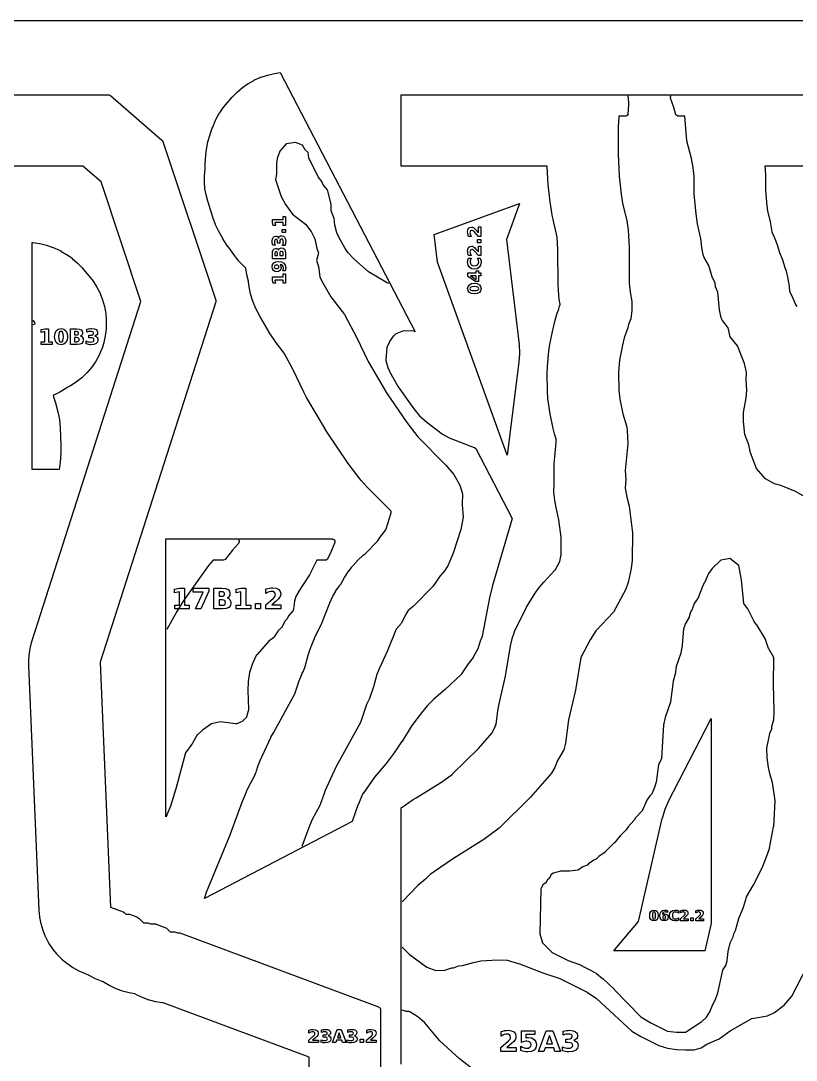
# Model space of a CAD drawing. Header units: millimetres. Extents: x 0 to 841, y 0 to 594.
# Drawn here: x 312 to 529.4, y 302.4 to 594 of the extents above; entities that cross this region are included whole.
import ezdxf

# ---------------------------------------------------------------- set-up
doc = ezdxf.new("R2010")
doc.units = ezdxf.units.MM
for name, color, linetype in [('CUT', 1, 'Continuous'), ('ENGRAVE', 5, 'Continuous'), ('SHEET_EDGE_DO_NOT_CUT', 8, 'Continuous')]:
    doc.layers.add(name, color=color, linetype=linetype)

msp = doc.modelspace()

# ---------------------------------------------------------------- linework, layer by layer
at = {"layer": 'CUT'}
for points in [[(422.18, 506.89), (422.17, 506.89), (422.16, 506.89), (419.29, 507.03), (419.28, 507.03), (419.27, 507.02), (416.98, 506.05), (416.97, 506.04), (416.97, 506.04), (416.44, 505.53), (416.43, 505.52), (416.43, 505.51), (415.37, 504), (415.36, 503.99), (415.36, 503.98), (414.65, 502.35), (414.64, 502.34), (414.64, 502.33), (414.36, 498.76), (414.36, 498.75), (414.36, 498.73), (414.88, 496.75), (414.89, 496.74), (414.89, 496.73), (415.37, 495.67), (415.38, 495.65), (417.75, 491.32), (417.76, 491.3), (422.2, 485.14), (422.21, 485.13), (423.8, 483.17), (423.81, 483.16), (423.82, 483.15), (425.8, 481.37), (425.82, 481.36), (430.19, 478.07), (430.21, 478.05), (432.08, 476.98), (432.09, 476.98), (432.1, 476.98), (439.11, 474.28), (439.16, 474.25), (439.59, 474.02), (449.79, 454.42), (444.22, 435.57), (444.22, 435.55), (443.41, 432.12), (443.41, 432.11), (441.36, 421.33), (441.35, 421.28), (441.33, 421.23), (440.8, 419.96), (440.79, 419.93), (440.24, 418.08), (440.22, 418.03), (440.2, 417.99), (438.87, 415.43), (438.85, 415.39), (438.82, 415.36), (437.45, 413.6), (437.43, 413.59), (435.58, 410.82), (435.54, 410.78), (435.51, 410.74), (430.95, 406.42), (430.94, 406.4), (427.79, 403.68), (427.77, 403.66), (426.06, 401.93), (426.04, 401.91), (424.33, 399.87), (424.32, 399.86), (421.67, 396.34), (421.66, 396.32), (418.79, 391.72), (418.77, 391.7), (416.66, 388.65), (416.65, 388.64), (414.42, 385.65), (414.4, 385.62), (411.16, 381.82), (411.14, 381.8), (407.94, 377.23), (407.93, 377.22), (407.93, 377.21), (407.34, 375.96), (407.34, 375.95), (406.63, 374.28), (406.62, 374.26), (404.94, 369.37), (363.45, 347.78), (363.54, 348.06), (363.55, 348.08), (364.08, 349.55), (364.09, 349.57), (370.68, 365.6), (370.68, 365.61), (374.16, 375.04), (374.16, 375.05), (374.5, 375.9), (374.5, 375.91), (375.27, 377.73), (375.28, 377.75), (376.03, 379.34), (376.04, 379.36), (377.5, 382.1), (377.51, 382.13), (377.92, 383.15), (377.93, 383.17), (378.04, 383.59), (378.05, 383.6), (378.53, 385.06), (378.54, 385.09), (379.13, 386.5), (379.14, 386.52), (382.13, 392.97), (382.13, 392.99), (382.79, 394.27), (382.79, 394.29), (388.83, 405.16), (388.84, 405.18), (388.84, 405.19), (389.85, 408.32), (389.87, 408.35), (390.89, 410.91), (390.91, 410.95), (391.21, 411.56), (391.22, 411.59), (391.78, 413.17), (391.78, 413.19), (392.58, 416.01), (392.58, 416.03), (393.14, 417.71), (393.15, 417.73), (393.77, 419.36), (393.78, 419.38), (394.36, 420.74), (394.36, 420.76), (396.37, 425.03), (396.38, 425.04), (398.63, 430.72), (398.64, 430.74), (399.38, 432.4), (399.4, 432.44), (400.29, 434), (400.31, 434.04), (401.34, 435.52), (401.37, 435.56), (401.82, 436.09), (401.83, 436.11), (401.84, 436.12), (402.7, 437.78), (402.73, 437.83), (403.99, 439.7), (404.01, 439.72), (404.73, 440.66), (404.75, 440.69), (406.26, 442.44), (406.3, 442.48), (408, 444.05), (408.02, 444.06), (408.52, 444.47), (408.54, 444.49), (412, 447.98), (412.01, 447.99), (412.01, 448), (412.98, 449.44), (413, 449.47), (414.31, 451.19), (414.32, 451.2), (414.32, 451.21), (414.43, 451.46), (414.44, 451.48), (415.85, 456.01), (415.85, 456.02), (415.85, 456.04), (415.83, 456.38), (415.83, 456.39), (415.82, 456.4), (409.09, 463.18), (409.07, 463.21), (407.46, 465.05), (407.44, 465.07), (404.36, 469.07), (404.35, 469.08), (403.62, 470.09), (403.61, 470.1), (397.99, 478.43), (397.98, 478.45), (397.32, 479.48), (397.32, 479.49), (392.13, 488.3), (392.12, 488.32), (391.34, 489.79), (391.33, 489.81), (388.33, 496.05), (388.33, 496.06), (385.87, 500.76), (385.86, 500.77), (385.86, 500.78), (383.11, 504.34), (383.09, 504.37), (381.61, 506.58), (381.59, 506.61), (378.98, 511.15), (378.96, 511.17), (378.15, 512.75), (378.14, 512.77), (377.68, 513.76), (377.67, 513.79), (376.96, 515.56), (376.94, 515.61), (376.4, 517.43), (376.39, 517.48), (376.03, 519.35), (376.03, 519.38), (375.84, 520.76), (375.83, 520.77), (375.83, 520.78), (375.79, 520.92), (375.78, 520.95), (375.32, 522.74), (375.31, 522.79), (375.03, 524.6), (375.03, 524.65), (375.02, 524.68), (375.02, 524.69), (375.01, 524.7), (374.5, 525.14), (374.47, 525.17), (373.17, 526.51), (373.13, 526.55), (371.96, 528.02), (371.95, 528.04), (369.99, 530.75), (369.97, 530.78), (368.65, 532.87), (368.64, 532.9), (367.44, 535.09), (367.43, 535.11), (366.61, 536.78), (366.6, 536.82), (365.94, 538.57), (365.94, 538.59), (364.39, 543.4), (364.39, 543.42), (363.92, 545.13), (363.91, 545.17), (363.61, 546.9), (363.6, 546.95), (363.45, 548.7), (363.45, 548.74), (363.46, 550.5), (363.46, 550.54), (363.63, 552.31), (363.63, 552.33), (363.65, 552.46), (363.66, 552.5), (363.66, 553.88), (363.67, 553.91), (363.82, 556.28), (363.82, 556.31), (364.02, 557.88), (364.03, 557.9), (364.41, 560.01), (364.43, 560.07), (365.04, 562.12), (365.05, 562.15), (365.77, 564.17), (365.78, 564.19), (366.47, 565.87), (366.49, 565.91), (367.33, 567.5), (367.35, 567.54), (368.33, 569.05), (368.36, 569.09), (369.48, 570.51), (369.49, 570.52), (371.23, 572.54), (371.25, 572.56), (372.6, 573.96), (372.64, 574), (374.11, 575.26), (374.15, 575.29), (375.74, 576.4), (375.78, 576.42), (377.47, 577.37), (377.51, 577.39), (379.29, 578.16), (379.34, 578.18), (381.18, 578.77), (381.23, 578.78), (383.14, 579.19), (383.16, 579.2), (384.73, 579.45), (422.55, 506.76), (422.18, 506.89)], [(427.85, 534.02), (451.83, 542.7), (451.67, 542.18), (451.66, 542.15), (448.16, 532.69), (448.16, 532.68), (448.16, 532.67), (451.69, 503.18), (451.69, 503.15), (451.83, 500.75), (451.83, 500.69), (451.68, 498.3), (451.68, 498.27), (448.37, 472.14), (428.78, 526.28), (427.85, 534.02)], [(315.31, 531.8), (315.36, 531.79), (317.24, 531.52), (317.29, 531.51), (319.13, 531.06), (319.17, 531.05), (320.97, 530.41), (321, 530.41), (321.49, 530.2), (321.51, 530.2), (323.19, 529.42), (323.23, 529.4), (324.82, 528.47), (324.86, 528.45), (326.35, 527.38), (326.39, 527.35), (327.77, 526.14), (327.81, 526.11), (329.08, 524.77), (329.1, 524.75), (331.06, 522.49), (331.07, 522.47), (332.25, 520.96), (332.28, 520.92), (333.31, 519.31), (333.33, 519.26), (334.19, 517.56), (334.21, 517.52), (334.9, 515.74), (334.92, 515.69), (335.43, 513.86), (335.44, 513.81), (335.77, 511.93), (335.78, 511.88), (335.93, 509.97), (335.93, 509.94), (335.94, 509.52), (335.94, 509.5), (335.9, 507.58), (335.9, 507.53), (335.67, 505.63), (335.66, 505.58), (335.25, 503.71), (335.24, 503.67), (334.65, 501.85), (334.63, 501.8), (333.86, 500.05), (333.84, 500.01), (332.9, 498.34), (332.88, 498.3), (331.78, 496.73), (331.75, 496.7), (330.51, 495.24), (330.48, 495.21), (329.1, 493.88), (329.06, 493.85), (327.56, 492.67), (327.52, 492.64), (325.91, 491.61), (325.87, 491.58), (324.96, 491.12), (324.95, 491.12), (324.95, 491.11), (324.6, 490.86), (324.56, 490.83), (322.95, 489.86), (322.9, 489.83), (321.2, 489.02), (321.16, 489), (321.01, 488.95), (321, 488.95), (321.01, 488.93), (321.15, 488.59), (321.17, 488.54), (321.71, 486.81), (321.72, 486.79), (322.38, 484.31), (322.38, 484.29), (322.83, 482.13), (322.84, 482.07), (323.04, 479.87), (323.04, 479.85), (323.21, 474.85), (323.21, 474.83), (323.17, 472.7), (323.17, 472.67), (322.98, 470.22), (322.98, 470.2), (322.82, 468.73), (322.81, 468.69), (322.71, 468.12), (315.12, 468.12), (315.12, 531.8), (315.31, 531.8)], [(399.54, 448.61), (399.58, 448.6), (399.63, 448.58), (399.66, 448.56), (399.7, 448.53), (399.81, 448.45), (399.85, 448.42), (399.88, 448.39), (399.91, 448.35), (399.93, 448.32), (399.96, 448.28), (399.99, 448.22), (400.01, 448.18), (400.02, 448.14), (400.03, 448.1), (400.04, 448.05), (400.05, 448.01), (400.05, 447.87), (400.05, 447.81), (400.05, 447.76), (400.03, 447.7), (400.01, 447.65), (398.62, 444.31), (398.61, 444.28), (398.01, 443.08), (397.99, 443.04), (397.97, 443.01), (397.94, 442.97), (397.91, 442.94), (397.78, 442.83), (397.75, 442.8), (397.71, 442.77), (397.67, 442.75), (397.63, 442.73), (397.59, 442.71), (397.49, 442.68), (397.44, 442.67), (397.39, 442.66), (397.34, 442.66), (395.02, 442.65), (395.01, 442.65), (395, 442.64), (392.96, 438.58), (392.93, 438.53), (389.72, 433.68), (389.71, 433.66), (389.1, 432.5), (389.1, 432.49), (389.09, 432.48), (388.71, 431.17), (388.71, 431.16), (388.71, 431.14), (388.46, 428.95), (388.45, 428.91), (388.44, 428.87), (388.43, 428.83), (388.35, 428.62), (388.33, 428.58), (388.31, 428.54), (388.29, 428.51), (388.26, 428.47), (387.03, 427.05), (387.02, 427.04), (387.02, 427.03), (386.65, 426.25), (386.63, 426.21), (386.6, 426.17), (386.57, 426.13), (386.54, 426.1), (386, 425.58), (386, 425.57), (385.99, 425.56), (385.13, 423.81), (385.11, 423.77), (385.09, 423.73), (385.06, 423.69), (385.03, 423.66), (383.94, 422.64), (383.93, 422.63), (383.92, 422.62), (383.03, 421.16), (383.01, 421.12), (382.98, 421.08), (382.95, 421.05), (382.91, 421.02), (381.56, 420), (381.55, 419.99), (381.54, 419.98), (378.12, 416.15), (378.11, 416.14), (378.11, 416.13), (376.97, 413.69), (376.96, 413.66), (376.11, 411.15), (376.11, 411.14), (376.11, 411.13), (375.72, 408.65), (375.72, 408.62), (375.65, 406.15), (375.65, 406.14), (375.8, 400.86), (375.8, 400.81), (375.8, 400.77), (375.79, 400.72), (375.26, 398.76), (375.25, 398.71), (375.23, 398.67), (375.2, 398.62), (375.17, 398.58), (375.14, 398.54), (374.17, 397.54), (374.14, 397.5), (374.1, 397.47), (374.05, 397.45), (374.01, 397.43), (372.54, 396.8), (372.49, 396.78), (372.44, 396.77), (372.39, 396.76), (372.34, 396.76), (372.28, 396.77), (367.92, 397.34), (367.91, 397.34), (367.9, 397.34), (365.42, 396.75), (365.41, 396.75), (365.4, 396.74), (362.92, 395.04), (362.91, 395.03), (362.9, 395.02), (361.48, 393.66), (361.47, 393.65), (361.46, 393.65), (359.98, 391.15), (359.95, 391.11), (358.19, 388.66), (358.19, 388.65), (358.19, 388.64), (355.48, 378.58), (355.47, 378.56), (353.98, 373.72), (353.96, 373.67), (352.92, 371.21), (352.9, 371.17), (352.62, 370.68), (352.62, 448.66), (399.27, 448.66), (399.32, 448.65), (399.37, 448.65), (399.5, 448.62), (399.54, 448.61)], [(498.42, 310.29), (502.91, 313.26), (502.91, 313.27), (502.92, 313.27), (504.23, 314.45), (504.24, 314.46), (504.24, 314.47), (505.2, 315.99), (505.2, 316), (505.21, 316.01), (505.9, 317.82), (505.91, 317.86), (505.93, 317.89), (506.78, 319.4), (506.79, 319.41), (506.79, 319.42), (507.44, 321.27), (507.45, 321.3), (508.87, 327.69), (508.88, 327.74), (508.9, 327.78), (508.92, 327.82), (508.94, 327.86), (509.69, 328.99), (509.7, 329), (509.71, 329.01), (510.07, 330.33), (510.07, 330.34), (510.07, 330.35), (510.36, 332.87), (510.37, 332.91), (510.86, 335.26), (510.87, 335.3), (510.88, 335.34), (510.9, 335.38), (511.7, 336.99), (511.7, 337), (511.71, 337.01), (511.9, 337.81), (511.92, 337.86), (511.94, 337.9), (512.38, 338.81), (512.38, 338.82), (512.39, 338.83), (513.32, 342.13), (513.34, 342.19), (514.61, 345.33), (514.62, 345.35), (515.45, 348.18), (515.47, 348.23), (515.5, 348.28), (517.31, 351.4), (517.31, 351.41), (519.83, 356.34), (519.84, 356.36), (520.84, 358.74), (520.85, 358.76), (521.89, 361.82), (521.9, 361.85), (523.09, 367.87), (523.1, 367.9), (523.53, 375.15), (523.53, 375.17), (523.53, 375.18), (522.75, 380.31), (522.74, 380.35), (522, 382.79), (521.99, 382.84), (521.69, 384.48), (521.69, 384.51), (521.32, 387.33), (521.32, 387.38), (521.22, 389.84), (521.23, 389.89), (521.23, 389.95), (522.01, 394.04), (522.02, 394.09), (522.04, 394.13), (522.54, 395.35), (522.55, 395.36), (522.55, 395.37), (522.61, 396.04), (522.61, 396.09), (522.63, 396.14), (523.12, 397.87), (523.12, 397.88), (523.12, 397.89), (523.25, 400.36), (523.25, 400.38), (523.05, 407.84), (523.05, 407.85), (523.12, 415.34), (523.12, 415.36), (523.11, 415.37), (521.71, 417.82), (521.68, 417.86), (521.67, 417.91), (520.83, 420.46), (520.83, 420.47), (520.82, 420.48), (518.36, 424.56), (518.35, 424.57), (518.34, 424.58), (517.69, 425.34), (517.67, 425.37), (517.64, 425.41), (517.63, 425.45), (515.85, 429.03), (515.84, 429.04), (515.83, 429.05), (514.88, 430.26), (514.85, 430.3), (514.83, 430.34), (514.81, 430.38), (514.79, 430.42), (514.78, 430.47), (514.77, 430.51), (514.04, 437.14), (514.04, 437.16), (513.34, 441.18), (513.34, 441.19), (513.33, 441.2), (510.85, 443.18), (510.84, 443.19), (510.83, 443.18), (508.35, 442.7), (508.34, 442.7), (508.33, 442.69), (505.85, 440.37), (505.84, 440.36), (505.84, 440.35), (504.81, 438.93), (504.8, 438.92), (504.8, 438.91), (504.11, 437.14), (504.1, 437.1), (504.08, 437.07), (503.35, 435.81), (503.33, 435.77), (501.8, 431.97), (501.78, 431.92), (501.75, 431.87), (500.85, 430.54), (500.84, 430.53), (500.84, 430.52), (500.13, 428.63), (500.11, 428.59), (500.09, 428.55), (499.68, 427.87), (499.67, 427.86), (499.67, 427.85), (499.43, 426.8), (499.42, 426.75), (499.4, 426.71), (499.38, 426.66), (498.35, 424.9), (498.34, 424.89), (498.34, 424.88), (497.81, 423.42), (497.81, 423.41), (497.81, 423.4), (497.46, 418.8), (497.45, 418.76), (497.11, 416.72), (497.1, 416.67), (497.09, 416.63), (495.75, 412.87), (495.75, 412.86), (495.74, 412.84), (495.49, 410.75), (495.49, 410.71), (495.48, 410.67), (494.94, 408.77), (494.93, 408.73), (494.16, 402.91), (494.15, 402.86), (494.14, 402.81), (492.67, 398.58), (492.66, 398.55), (492.23, 396.5), (492.23, 396.49), (492.23, 396.48), (491.69, 387.11), (491.68, 387.06), (491.67, 387.01), (491.66, 386.96), (491.63, 386.91), (490.83, 385.37), (490.83, 385.36), (490.82, 385.34), (490.13, 380.45), (490.12, 380.42), (490.11, 380.38), (489.69, 379), (489.68, 378.95), (489, 377.31), (488.98, 377.27), (488.96, 377.23), (488.93, 377.19), (488.91, 377.16), (488.35, 376.57), (488.34, 376.56), (488.34, 376.55), (487.56, 375.37), (487.55, 375.36), (487.55, 375.35), (486.33, 372.54), (486.3, 372.49), (486.27, 372.44), (486.24, 372.4), (484.38, 370.38), (484.37, 370.37), (484.36, 370.36), (483.95, 369.71), (483.92, 369.68), (483.89, 369.64), (482.28, 367.88), (482.27, 367.87), (482.26, 367.86), (481.73, 367.04), (481.7, 367), (481.67, 366.96), (480.05, 365.35), (480.03, 365.34), (478.33, 363.34), (478.31, 363.31), (475.87, 360.86), (475.84, 360.84), (475.81, 360.81), (474.11, 359.6), (474.1, 359.6), (474.09, 359.59), (473.43, 358.9), (473.39, 358.87), (473.35, 358.84), (473.31, 358.82), (473.27, 358.79), (472.66, 358.53), (472.65, 358.53), (472.64, 358.52), (471.21, 357.51), (471.2, 357.5), (471.19, 357.49), (470.85, 357.14), (470.81, 357.11), (470.78, 357.08), (470.74, 357.05), (470.7, 357.03), (470.65, 357.02), (469.58, 356.64), (469.57, 356.63), (469.56, 356.63), (468.4, 355.82), (468.36, 355.8), (468.31, 355.77), (468.27, 355.76), (468.22, 355.74), (468.17, 355.73), (465.8, 355.46), (465.76, 355.46), (463.36, 355.4), (463.34, 355.4), (463.33, 355.4), (461.33, 354.86), (461.31, 354.86), (461.3, 354.86), (460.85, 354.58), (460.84, 354.58), (460.84, 354.56), (460.26, 353.57), (460.24, 353.53), (460.22, 353.5), (460.19, 353.47), (459.59, 352.87), (459.58, 352.86), (459.57, 352.84), (459.2, 352.21), (459.17, 352.17), (459.14, 352.14), (459.11, 352.11), (459.08, 352.08), (459.04, 352.05), (458.35, 351.59), (458.34, 351.58), (458.34, 351.57), (457.8, 350.37), (457.79, 350.36), (457.79, 350.35), (457.54, 337.87), (457.54, 337.86), (457.54, 337.85), (458.3, 335.37), (458.3, 335.36), (458.31, 335.35), (460.82, 332.77), (460.83, 332.76), (460.84, 332.75), (465.43, 330.36), (465.44, 330.36), (465.45, 330.36), (468.36, 329.38), (468.39, 329.36), (468.43, 329.35), (473.3, 326.81), (473.34, 326.78), (473.38, 326.76), (475.14, 325.35), (475.18, 325.32), (478.33, 322.31), (478.34, 322.29), (485.83, 314.59), (485.84, 314.58), (485.85, 314.58), (488.65, 312.87), (488.67, 312.86), (493.33, 310.59), (493.34, 310.58), (493.36, 310.58), (495.85, 310.26), (495.89, 310.26), (498.4, 310.29), (498.41, 310.29), (498.42, 310.29)], [(503.79, 333.12), (478.29, 333.12), (478.62, 333.56), (478.64, 333.58), (485.15, 341.28), (485.16, 341.29), (485.16, 341.3), (491.87, 370.24), (491.88, 370.27), (492.57, 372.57), (492.59, 372.63), (493.55, 374.83), (493.56, 374.85), (505.56, 398.3), (505.56, 340.72), (503.79, 333.12)]]:
    msp.add_lwpolyline(points, close=True, dxfattribs=at)
for points in [[(10.62, 573.26), (336.48, 573.26), (336.48, 573.26), (336.52, 573.26), (336.57, 573.25), (336.61, 573.24), (336.66, 573.23), (336.98, 573.11), (337.02, 573.09), (337.06, 573.07), (337.1, 573.04), (337.13, 573.02), (351.53, 560.53), (351.57, 560.49), (351.61, 560.45), (351.72, 560.3), (351.75, 560.26), (351.77, 560.21), (351.79, 560.16), (366.63, 515.64), (366.64, 515.59), (366.65, 515.54), (366.67, 515.39), (366.67, 515.33), (366.67, 515.28), (366.66, 515.23), (366.65, 515.18), (334.19, 414.03), (334.18, 414.02), (334.18, 414.01), (337.11, 345.37), (337.11, 345.36), (337.12, 345.35), (340.66, 344.03), (340.7, 344.01), (340.75, 343.99), (340.78, 343.96), (340.82, 343.93), (341.37, 343.43), (341.38, 343.42), (341.39, 343.42), (342.28, 343.4), (342.34, 343.39), (342.39, 343.38), (342.45, 343.37), (344.5, 342.6), (344.55, 342.58), (344.59, 342.56), (344.62, 342.53), (345.13, 342.16), (345.15, 342.14), (345.18, 342.12), (346.36, 340.94), (346.37, 340.94), (346.38, 340.93), (347.42, 340.92), (347.47, 340.92), (347.51, 340.92), (347.55, 340.91), (348.38, 340.67), (348.39, 340.67), (348.4, 340.67), (349.74, 340.63), (349.79, 340.62), (349.84, 340.61), (349.89, 340.59), (352.63, 339.57), (352.68, 339.55), (352.72, 339.53), (352.76, 339.5), (352.8, 339.46), (353.87, 338.45), (353.88, 338.44), (353.89, 338.44), (355, 338.42), (355.04, 338.42), (355.09, 338.41), (355.13, 338.4), (355.88, 338.18), (355.89, 338.17), (355.91, 338.17), (356.45, 338.13), (356.5, 338.13), (356.54, 338.12), (356.59, 338.1), (412.31, 317.35), (412.35, 317.33), (412.4, 317.3), (412.52, 317.22), (412.56, 317.19), (412.6, 317.16), (412.64, 317.12), (412.67, 317.08), (412.72, 317.01), (412.75, 316.96), (412.77, 316.92), (412.79, 316.87), (412.8, 316.82), (412.83, 316.68), (412.84, 316.63), (412.84, 316.58), (412.84, 142.06)], [(418.62, 301.31), (418.62, 373.19), (422.02, 375.52), (422.03, 375.53), (422.82, 376.05), (422.83, 376.05), (430.55, 380.82), (430.57, 380.84), (433.02, 382.68), (433.05, 382.7), (440.33, 389.88), (440.35, 389.89), (444.11, 394.26), (444.12, 394.27), (444.12, 394.27), (444.98, 396.07), (444.99, 396.1), (445.27, 396.58), (445.27, 396.59), (445.27, 396.61), (445.76, 400.42), (445.77, 400.44), (446.12, 402.38), (446.12, 402.4), (447.9, 410.1), (447.91, 410.12), (449.33, 418.65), (449.34, 418.67), (449.77, 420.64), (449.79, 420.69), (450.42, 422.59), (450.43, 422.63), (451.26, 424.47), (451.27, 424.49), (453.81, 429.45), (453.83, 429.48), (454.81, 431.18), (454.82, 431.2), (456.43, 433.69), (456.44, 433.71), (457.46, 435.14), (457.48, 435.17), (458.62, 436.51), (458.64, 436.52), (461.77, 439.87), (461.77, 439.88), (461.78, 439.89), (463.09, 442.31), (463.09, 442.32), (463.1, 442.33), (463.43, 443.82), (463.43, 443.84), (463.46, 444.05), (463.46, 444.08), (463.48, 449.11), (463.48, 449.14), (462.88, 454), (462.87, 454.04), (462.55, 455.27), (462.54, 455.29), (462.18, 456.99), (462.17, 457.01), (461.75, 459.47), (461.75, 459.5), (461.49, 461.78), (461.49, 461.84), (461.5, 464.14), (461.5, 464.17), (461.59, 465.48), (461.59, 465.5), (461.52, 466.92), (461.52, 466.95), (461.58, 469.68), (461.58, 469.71), (462.12, 475.69), (462.13, 475.72), (462.08, 476.6), (462.08, 476.61), (462.08, 476.62), (461.64, 478.13), (461.63, 478.15), (461.27, 479.6), (461.26, 479.62), (460.4, 483.75), (460.39, 483.77), (460.1, 485.56), (460.1, 485.58), (459.81, 488.06), (459.81, 488.09), (459.68, 490.11), (459.68, 490.14), (459.62, 495.08), (459.62, 495.1), (459.68, 496.93), (459.68, 496.96), (459.96, 500.42), (459.96, 500.45), (460.27, 502.67), (460.27, 502.7), (461.09, 506.84), (461.09, 506.85), (461.24, 507.57), (461.25, 507.58), (461.72, 509.6), (461.73, 509.63), (462.32, 511.66), (462.33, 511.68), (462.84, 513.13), (462.85, 513.16), (463.02, 513.93), (463.03, 513.97), (463.18, 514.45), (463.18, 514.46), (463.18, 514.47), (462.99, 515.8), (462.98, 515.82), (462.73, 518.3), (462.72, 518.32), (462.62, 520.23), (462.62, 520.25), (462.55, 529.69), (462.55, 529.7), (462.35, 533.29), (462.34, 533.31), (462.22, 534.15), (462.22, 534.17), (461.25, 538.3), (461.25, 538.31), (461.01, 539.51), (461.01, 539.52), (460.58, 542.03), (460.58, 542.04), (460.43, 543.08), (460.43, 543.1), (459.86, 548.09), (459.86, 548.11), (459.75, 549.61), (459.74, 549.63), (459.61, 553.25), (459.61, 553.26), (459.6, 553.26), (418.62, 553.26), (418.62, 573.26), (744.48, 573.26)], [(392.84, 144.92), (392.84, 303.24), (392.84, 303.25), (392.83, 303.26), (351.91, 318.5), (351.9, 318.51), (351.88, 318.51), (351.69, 318.52), (351.65, 318.53), (349.86, 318.81), (349.81, 318.82), (348.05, 319.27), (348.01, 319.28), (346.3, 319.89), (346.26, 319.91), (344.62, 320.67), (344.58, 320.69), (343.98, 321.04), (343.97, 321.05), (343.96, 321.05), (342.39, 321.29), (342.35, 321.3), (340.53, 321.76), (340.49, 321.78), (338.73, 322.41), (338.68, 322.43), (336.99, 323.23), (336.95, 323.25), (335.34, 324.21), (335.3, 324.24), (335.06, 324.41), (335.05, 324.42), (335.04, 324.42), (334.86, 324.47), (334.81, 324.49), (332.95, 325.24), (332.91, 325.26), (331.14, 326.2), (331.09, 326.23), (331.01, 326.28), (331, 326.29), (330.99, 326.3), (330.11, 326.62), (330.09, 326.63), (328.33, 327.39), (328.29, 327.41), (326.62, 328.33), (326.58, 328.35), (325.02, 329.43), (324.98, 329.46), (323.52, 330.68), (323.49, 330.72), (322.16, 332.08), (322.13, 332.11), (320.94, 333.59), (320.91, 333.63), (319.87, 335.22), (319.84, 335.27), (318.96, 336.95), (318.94, 337), (318.23, 338.76), (318.21, 338.8), (317.68, 340.63), (317.67, 340.68), (317.31, 342.54), (317.3, 342.59), (317.13, 344.5), (317.13, 344.52), (314.2, 413.16), (314.2, 413.18), (314.2, 414.91), (314.21, 414.95), (314.36, 416.67), (314.37, 416.71), (314.67, 418.4), (314.68, 418.45), (315.14, 420.12), (315.14, 420.14), (345.67, 515.26), (345.67, 515.27), (345.67, 515.28), (334.49, 548.83), (334.48, 548.84), (334.47, 548.85), (329.4, 553.25), (329.39, 553.26), (329.38, 553.26), (10.62, 553.26)], [(737.35, 553.26), (520.61, 553.26), (520.59, 553.26), (520.59, 553.25), (520.68, 552.38), (520.68, 552.35), (520.79, 550.39), (520.79, 550.36), (520.79, 546.37), (520.8, 546.35), (521.21, 542.13), (521.21, 542.13), (521.39, 540.7), (521.39, 540.68), (522.14, 537.62), (522.14, 537.59), (522.61, 534.79), (522.62, 534.76), (522.63, 534.64), (522.63, 534.63), (522.64, 534.62), (522.97, 534), (522.98, 533.96), (523.62, 532.47), (523.64, 532.43), (524.15, 530.88), (524.16, 530.86), (524.6, 529.32), (524.6, 529.31), (524.61, 529.3), (524.73, 529.04), (524.74, 529.02), (525.59, 526.97), (525.61, 526.92), (526.21, 524.8), (526.23, 524.75), (526.23, 524.75), (526.23, 524.74), (526.23, 524.72), (526.57, 523.82), (526.58, 523.77), (527.1, 521.7), (527.11, 521.65), (527.41, 519.52), (527.41, 519.5), (527.53, 518.08), (527.53, 518.07), (527.54, 518.06), (528.49, 516.27), (528.51, 516.22), (529.23, 514.4), (529.23, 514.39), (529.24, 514.38), (529.61, 513.88)]]:
    msp.add_lwpolyline(points, dxfattribs=at)
at = {"layer": 'ENGRAVE'}
for points in [[(482.15, 572.96), (482.22, 572.88), (482.31, 572.61), (482.4, 570.48), (482.22, 567.74), (482, 567.44), (481.66, 567.27), (479.72, 567.26), (479.53, 564.16), (479.49, 556.72), (479.73, 550.37), (480.3, 545.37), (480.73, 542.85), (481.89, 537.89), (482.26, 535.33), (482.55, 530.34), (482.62, 520.38), (482.88, 517.87), (483.36, 515.29), (483.35, 512.82), (483.07, 510.4), (482.36, 508.84), (482.19, 507.86), (481.19, 505.03), (480.71, 503), (479.89, 498.83), (479.61, 495.34), (479.68, 490.38), (479.97, 487.88), (480.84, 483.73), (481.82, 480.36), (481.97, 479.2), (482.17, 475.3), (481.5, 467.88), (481.62, 465.31), (481.46, 462.86), (481.89, 460.38), (482.56, 457.81), (483.49, 450.31), (483.46, 442.69), (483.14, 440.33), (482.26, 436.38), (481.61, 434.51), (478.14, 428.1), (473.24, 422.86), (471.62, 420.34), (469.06, 415.36), (467.53, 406.2), (465.6, 397.88), (464.76, 391.36), (464.21, 389.48), (462.43, 386.3), (461.71, 384.49), (460.76, 382.94), (454.95, 376.2), (446.12, 367.51), (441.85, 364.3), (433.35, 359.04), (427.99, 355.36), (426.73, 354.47), (425.47, 353.18), (423.33, 351.41), (418.93, 346.84)], [(531.99, 460.36), (529.25, 461.93), (525.1, 463.62), (523.31, 464.09), (520.8, 465.54), (518.33, 468.42), (516.56, 472.79), (516.12, 475.08), (514.98, 477.9), (514.65, 481.57), (514.61, 484.09), (515.41, 488.27), (515.59, 490.34), (515.39, 493.27), (515.48, 495.37), (514.9, 497.86), (512.92, 502.86), (510.88, 505.36), (510.34, 507.86), (508.74, 509.95), (508.36, 510.65), (507.89, 512.9), (507.48, 517.86), (506.82, 519.36), (506.71, 520.36), (505.84, 522.17), (504.93, 525.36), (503.64, 527.56), (503.34, 528.37), (502.94, 530.4), (502.71, 532.89), (501.7, 537.04), (501.33, 539.88), (500.8, 545.37), (500.79, 550.34), (500.53, 552.84), (500.08, 555.37), (498.77, 560.36), (498.21, 567.26), (496.25, 567.26), (495.9, 567.39), (495.69, 567.61), (495.14, 569.64), (494.17, 572.32), (494.19, 572.75), (494.32, 572.96)], [(415.17, 520.31), (414.49, 520.62), (409.44, 523.6), (405.46, 527.12), (403.72, 529.02), (402.91, 530.13), (401.13, 533.31), (400.61, 534.56), (400.05, 536.63), (399.84, 538.54), (398.97, 540.69), (398.98, 542.52), (397.94, 546.56), (396.8, 547.98), (396.37, 548.91), (395.35, 550.18), (392.77, 555.58), (392.52, 557.06), (391.76, 557.81), (391.01, 559.1), (388.96, 559.88), (386.36, 559.45), (384.6, 557.42), (383.87, 555.38), (383.66, 553.78), (383.65, 551.01), (383.44, 549.52), (384.98, 544.69), (386.19, 542.47), (388.17, 539.74), (391.78, 536.95), (393.42, 534.89), (394.47, 532.79), (394.95, 530.14), (395.42, 528.9), (395.4, 528.56), (394.91, 526.78), (395.42, 525.11), (395.84, 522.15), (396.3, 521.14), (398.93, 516.57), (402.77, 511.59), (406.21, 505.02), (409.36, 498.46), (414.56, 489.63), (420.19, 481.29), (423.28, 477.28), (431.12, 469.37), (433.43, 466.72), (435.11, 463.68), (435.88, 461.34), (435.74, 458.34), (435.99, 454.76), (435.33, 451.31), (433.25, 444.63), (431.84, 441.26), (430.84, 439.75), (429.6, 438.31), (427.56, 435.27), (421.99, 429.65), (420.64, 428.55), (419.9, 427.58), (418.76, 425.03), (417.23, 423.37), (414.74, 417.09), (412.46, 412.24), (411.83, 410.59), (410.86, 407.14), (409.71, 403.87), (408.89, 402.2), (407.27, 397.18), (400.28, 384.57), (397.28, 378.1), (396.88, 376.71), (395.69, 373.71), (393.7, 369.96), (392.93, 368.13), (390.79, 362.34)], [(315.42, 508.83), (315.95, 508.95), (315.94, 509.39), (315.42, 509.99)], [(373.04, 448.36), (373.18, 448.19), (373.23, 447.82), (373.05, 447.38), (371.35, 445.45), (369.26, 442.88), (368.8, 442.66), (365.87, 442.65), (364.64, 441.15), (357.54, 431.15), (355.76, 428.29), (352.93, 423.25)], [(418.93, 334.16), (420.84, 332.15), (425.84, 328.53), (428.34, 327.6), (430.84, 327.68), (432.85, 328.3), (433.34, 328.33), (434.75, 328.9), (435.86, 328.99), (438.88, 329.86), (441, 330.25), (445.58, 330.57), (448.34, 330.43), (451.78, 329.4), (458.33, 326.9), (463.16, 325.36), (470.8, 321.48), (473.38, 319.68), (483.33, 310.54), (485.85, 309.06), (490.86, 306.57), (493.37, 305.81), (495.82, 305.43), (498.33, 305.29), (500.85, 305.36), (502.8, 305.9), (504.4, 306.87), (507.83, 308.37), (510.88, 310.63), (516.96, 314.14), (521.35, 314.85), (523.36, 315.79), (526.07, 317.86), (528.18, 320.36), (532.52, 328.74)], [(438.36, 300.18), (434.93, 302.88), (429.52, 307.82), (425.31, 312.86), (423.35, 314.53), (420.84, 316.07), (420.07, 316.11), (418.93, 316.49)]]:
    msp.add_lwpolyline(points, dxfattribs=at)
for points in [[(385.53, 536.57), (385.53, 537.41), (383.17, 537.41), (383.35, 536.55), (382.71, 536.55), (382.53, 537.4), (382.53, 538.29), (385.53, 538.29), (385.53, 539.12), (386.18, 539.12), (386.18, 536.57), (385.53, 536.57)], [(384.21, 532.94), (384.34, 533.26), (384.54, 533.5), (384.81, 533.64), (385.14, 533.69), (385.62, 533.59), (385.96, 533.28), (386.18, 532.77), (386.25, 532.07), (386.24, 531.78), (386.2, 531.5), (386.14, 531.22), (386.07, 530.94), (385.34, 530.94), (385.46, 531.21), (385.54, 531.47), (385.59, 531.73), (385.61, 531.98), (385.57, 532.31), (385.48, 532.55), (385.32, 532.7), (385.11, 532.75), (384.89, 532.7), (384.73, 532.55), (384.63, 532.3), (384.6, 531.95), (384.6, 531.57), (383.99, 531.57), (383.99, 531.97), (383.97, 532.27), (383.88, 532.49), (383.74, 532.62), (383.55, 532.67), (383.36, 532.62), (383.22, 532.5), (383.14, 532.29), (383.11, 532.02), (383.12, 531.79), (383.16, 531.56), (383.22, 531.33), (383.31, 531.1), (382.62, 531.1), (382.55, 531.38), (382.5, 531.65), (382.47, 531.92), (382.46, 532.19), (382.52, 532.81), (382.7, 533.25), (382.99, 533.52), (383.4, 533.61), (383.69, 533.56), (383.92, 533.44), (384.1, 533.23), (384.21, 532.94)], [(385.23, 534.6), (385.23, 535.48), (386.18, 535.48), (386.18, 534.6), (385.23, 534.6)], [(440.29, 534.56), (440.29, 536.17), (440.99, 536.17), (440.99, 533.52), (440.29, 533.52), (439.12, 534.85), (438.96, 535), (438.81, 535.11), (438.65, 535.18), (438.49, 535.2), (438.25, 535.16), (438.07, 535.03), (437.96, 534.83), (437.92, 534.57), (437.94, 534.34), (438.01, 534.09), (438.13, 533.82), (438.29, 533.53), (437.49, 533.53), (437.4, 533.84), (437.33, 534.16), (437.29, 534.46), (437.27, 534.76), (437.35, 535.35), (437.56, 535.78), (437.91, 536.05), (438.37, 536.14), (438.65, 536.1), (438.92, 535.99), (439.22, 535.75), (439.61, 535.34), (440.29, 534.56)], [(440.29, 529.19), (440.29, 530.79), (440.99, 530.79), (440.99, 528.14), (440.29, 528.14), (439.12, 529.47), (438.96, 529.63), (438.81, 529.73), (438.65, 529.8), (438.49, 529.82), (438.25, 529.78), (438.07, 529.65), (437.96, 529.45), (437.92, 529.19), (437.94, 528.96), (438.01, 528.71), (438.13, 528.44), (438.29, 528.15), (437.49, 528.15), (437.4, 528.47), (437.33, 528.78), (437.29, 529.08), (437.27, 529.39), (437.35, 529.97), (437.56, 530.4), (437.91, 530.67), (438.37, 530.77), (438.65, 530.73), (438.92, 530.61), (439.22, 530.37), (439.61, 529.96), (440.29, 529.19)], [(440.04, 531.73), (440.04, 532.61), (440.99, 532.61), (440.99, 531.73), (440.04, 531.73)], [(384.22, 529.62), (384.35, 529.89), (384.55, 530.09), (384.81, 530.22), (385.13, 530.26), (385.59, 530.17), (385.92, 529.9), (386.11, 529.45), (386.18, 528.82), (386.18, 527.26), (382.53, 527.26), (382.53, 528.67), (382.59, 529.32), (382.76, 529.77), (383.06, 530.03), (383.49, 530.11), (383.74, 530.08), (383.95, 529.99), (384.11, 529.83), (384.22, 529.62)], [(383.94, 528.72), (383.92, 528.91), (383.84, 529.06), (383.72, 529.14), (383.56, 529.17), (383.39, 529.14), (383.27, 529.06), (383.19, 528.91), (383.17, 528.72), (383.17, 528.2), (383.94, 528.2), (383.94, 528.72)], [(385.54, 528.75), (385.51, 529), (385.42, 529.18), (385.27, 529.28), (385.06, 529.32), (384.85, 529.28), (384.7, 529.18), (384.61, 529), (384.58, 528.75), (384.58, 528.2), (385.54, 528.2), (385.54, 528.75)], [(386.09, 523.82), (385.42, 523.82), (385.51, 524.04), (385.58, 524.25), (385.62, 524.45), (385.63, 524.66), (385.57, 525.03), (385.4, 525.31), (385.11, 525.5), (384.71, 525.59), (384.81, 525.42), (384.89, 525.23), (384.93, 525.04), (384.95, 524.82), (384.87, 524.32), (384.62, 523.92), (384.25, 523.67), (383.77, 523.58), (383.24, 523.67), (382.82, 523.96), (382.56, 524.41), (382.47, 524.99), (382.59, 525.62), (382.95, 526.09), (383.53, 526.38), (384.31, 526.48), (385.12, 526.37), (385.73, 526.02), (386.12, 525.48), (386.25, 524.77), (386.24, 524.52), (386.21, 524.28), (386.16, 524.05), (386.09, 523.82)], [(384.34, 524.98), (384.3, 525.2), (384.18, 525.35), (383.98, 525.45), (383.7, 525.48), (383.42, 525.45), (383.22, 525.35), (383.1, 525.2), (383.06, 524.98), (383.1, 524.76), (383.22, 524.61), (383.42, 524.52), (383.7, 524.49), (383.98, 524.52), (384.18, 524.61), (384.3, 524.76), (384.34, 524.98)], [(440.79, 527.43), (440.9, 527.16), (440.99, 526.89), (441.04, 526.6), (441.06, 526.3), (440.93, 525.48), (440.55, 524.86), (439.95, 524.46), (439.17, 524.32), (438.38, 524.46), (437.78, 524.86), (437.4, 525.48), (437.27, 526.3), (437.29, 526.6), (437.34, 526.89), (437.43, 527.16), (437.55, 527.43), (438.3, 527.43), (438.15, 527.17), (438.04, 526.91), (437.98, 526.65), (437.96, 526.38), (438.04, 525.93), (438.28, 525.58), (438.66, 525.37), (439.17, 525.3), (439.67, 525.37), (440.05, 525.58), (440.29, 525.93), (440.38, 526.38), (440.35, 526.65), (440.29, 526.91), (440.19, 527.17), (440.03, 527.43), (440.79, 527.43)], [(385.53, 520.43), (385.53, 521.26), (383.17, 521.26), (383.35, 520.41), (382.71, 520.41), (382.53, 521.25), (382.53, 522.15), (385.53, 522.15), (385.53, 522.98), (386.18, 522.98), (386.18, 520.43), (385.53, 520.43)], [(437.34, 522.28), (437.34, 523.33), (439.64, 523.33), (439.64, 523.85), (440.32, 523.85), (440.32, 523.33), (440.99, 523.33), (440.99, 522.44), (440.32, 522.44), (440.32, 520.82), (439.52, 520.82), (437.34, 522.28)], [(438.11, 522.44), (439.64, 521.41), (439.64, 522.44), (438.11, 522.44)], [(439.17, 520.36), (439.97, 520.26), (440.56, 519.97), (440.93, 519.49), (441.06, 518.86), (440.93, 518.22), (440.56, 517.75), (439.97, 517.45), (439.17, 517.36), (438.36, 517.45), (437.77, 517.75), (437.4, 518.22), (437.27, 518.86), (437.4, 519.49), (437.77, 519.97), (438.36, 520.26), (439.17, 520.36)], [(439.16, 519.42), (438.58, 519.39), (438.2, 519.29), (437.99, 519.12), (437.92, 518.86), (437.99, 518.6), (438.2, 518.43), (438.58, 518.33), (439.16, 518.3), (439.75, 518.33), (440.13, 518.43), (440.35, 518.6), (440.42, 518.86), (440.35, 519.12), (440.13, 519.29), (439.75, 519.39), (439.16, 519.42)], [(317.69, 503.98), (318.68, 503.98), (318.68, 506.81), (317.66, 506.6), (317.66, 507.36), (318.68, 507.58), (319.75, 507.58), (319.75, 503.98), (320.75, 503.98), (320.75, 503.2), (317.69, 503.2), (317.69, 503.98)], [(325.05, 505.38), (324.93, 504.42), (324.58, 503.71), (324.01, 503.26), (323.25, 503.12), (322.48, 503.26), (321.91, 503.71), (321.56, 504.42), (321.44, 505.38), (321.56, 506.35), (321.91, 507.06), (322.48, 507.51), (323.25, 507.65), (324.01, 507.51), (324.58, 507.06), (324.93, 506.35), (325.05, 505.38)], [(328.72, 505.54), (329.04, 505.39), (329.28, 505.15), (329.43, 504.84), (329.48, 504.46), (329.38, 503.9), (329.06, 503.51), (328.52, 503.28), (327.75, 503.2), (325.88, 503.2), (325.88, 507.58), (327.58, 507.58), (328.36, 507.51), (328.9, 507.3), (329.2, 506.94), (329.31, 506.42), (329.27, 506.12), (329.16, 505.87), (328.97, 505.68), (328.72, 505.54)], [(332.7, 505.56), (333.09, 505.4), (333.37, 505.16), (333.55, 504.84), (333.6, 504.44), (333.48, 503.87), (333.1, 503.45), (332.49, 503.2), (331.65, 503.12), (331.31, 503.13), (330.98, 503.17), (330.64, 503.24), (330.31, 503.33), (330.31, 504.2), (330.62, 504.06), (330.93, 503.96), (331.24, 503.9), (331.55, 503.88), (331.94, 503.92), (332.24, 504.04), (332.42, 504.23), (332.48, 504.48), (332.41, 504.75), (332.23, 504.94), (331.93, 505.05), (331.51, 505.09), (331.06, 505.09), (331.06, 505.82), (331.53, 505.82), (331.9, 505.85), (332.16, 505.95), (332.32, 506.12), (332.37, 506.36), (332.32, 506.58), (332.17, 506.75), (331.93, 506.85), (331.6, 506.88), (331.33, 506.87), (331.05, 506.82), (330.77, 506.75), (330.49, 506.64), (330.49, 507.47), (330.83, 507.55), (331.16, 507.61), (331.48, 507.64), (331.8, 507.65), (332.55, 507.58), (333.08, 507.37), (333.39, 507.02), (333.5, 506.53), (333.45, 506.18), (333.3, 505.9), (333.05, 505.7), (332.7, 505.56)], [(323.92, 505.39), (323.88, 506.09), (323.76, 506.55), (323.56, 506.8), (323.25, 506.88), (322.94, 506.8), (322.73, 506.55), (322.61, 506.09), (322.57, 505.39), (322.61, 504.69), (322.73, 504.22), (322.94, 503.97), (323.25, 503.88), (323.56, 503.97), (323.76, 504.22), (323.88, 504.69), (323.92, 505.39)], [(327.63, 505.88), (327.87, 505.91), (328.04, 506), (328.14, 506.14), (328.18, 506.34), (328.14, 506.54), (328.04, 506.69), (327.87, 506.78), (327.63, 506.81), (327.01, 506.81), (327.01, 505.88), (327.63, 505.88)], [(327.67, 503.97), (327.97, 504), (328.18, 504.11), (328.31, 504.29), (328.36, 504.55), (328.31, 504.79), (328.19, 504.97), (327.97, 505.08), (327.67, 505.11), (327.01, 505.11), (327.01, 503.97), (327.67, 503.97)], [(355.14, 430.04), (356.47, 430.04), (356.47, 433.81), (355.11, 433.53), (355.11, 434.56), (356.46, 434.84), (357.89, 434.84), (357.89, 430.04), (359.22, 430.04), (359.22, 429), (355.14, 429), (355.14, 430.04)], [(360.31, 434.84), (364.7, 434.84), (364.7, 433.99), (362.43, 429), (360.96, 429), (363.11, 433.73), (360.31, 433.73), (360.31, 434.84)], [(369.86, 432.13), (370.29, 431.92), (370.61, 431.61), (370.81, 431.18), (370.87, 430.68), (370.73, 429.94), (370.3, 429.42), (369.58, 429.11), (368.57, 429), (366.07, 429), (366.07, 434.84), (368.33, 434.84), (369.38, 434.74), (370.09, 434.47), (370.5, 433.99), (370.63, 433.29), (370.58, 432.9), (370.43, 432.57), (370.19, 432.31), (369.86, 432.13)], [(372.37, 430.04), (373.7, 430.04), (373.7, 433.81), (372.34, 433.53), (372.34, 434.56), (373.69, 434.84), (375.12, 434.84), (375.12, 430.04), (376.45, 430.04), (376.45, 429), (372.37, 429), (372.37, 430.04)], [(382.34, 430.11), (384.91, 430.11), (384.91, 429), (380.67, 429), (380.67, 430.11), (382.8, 431.99), (383.05, 432.24), (383.22, 432.49), (383.33, 432.74), (383.36, 433), (383.29, 433.37), (383.08, 433.66), (382.76, 433.85), (382.35, 433.91), (381.98, 433.88), (381.58, 433.76), (381.15, 433.58), (380.69, 433.32), (380.69, 434.6), (381.19, 434.75), (381.69, 434.85), (382.18, 434.92), (382.66, 434.94), (383.6, 434.83), (384.29, 434.48), (384.73, 433.93), (384.87, 433.2), (384.81, 432.74), (384.63, 432.31), (384.24, 431.83), (383.59, 431.2), (382.34, 430.11)], [(368.41, 432.58), (368.72, 432.62), (368.95, 432.73), (369.08, 432.93), (369.13, 433.2), (369.08, 433.46), (368.95, 433.65), (368.72, 433.77), (368.41, 433.81), (367.58, 433.81), (367.58, 432.58), (368.41, 432.58)], [(368.46, 430.03), (368.86, 430.08), (369.14, 430.22), (369.31, 430.46), (369.37, 430.8), (369.31, 431.13), (369.14, 431.37), (368.86, 431.51), (368.46, 431.56), (367.58, 431.56), (367.58, 430.03), (368.46, 430.03)], [(377.82, 430.52), (379.22, 430.52), (379.22, 429), (377.82, 429), (377.82, 430.52)], [(490.74, 343.01), (490.66, 342.36), (490.42, 341.89), (490.05, 341.59), (489.54, 341.49), (489.03, 341.59), (488.65, 341.89), (488.41, 342.36), (488.34, 343.01), (488.41, 343.65), (488.65, 344.13), (489.03, 344.42), (489.54, 344.52), (490.05, 344.42), (490.42, 344.13), (490.66, 343.65), (490.74, 343.01)], [(493.31, 344.39), (493.31, 343.85), (493.13, 343.93), (492.96, 343.98), (492.79, 344.01), (492.64, 344.02), (492.34, 343.98), (492.11, 343.84), (491.96, 343.6), (491.89, 343.28), (492.03, 343.37), (492.17, 343.43), (492.33, 343.46), (492.5, 343.47), (492.9, 343.41), (493.22, 343.21), (493.43, 342.91), (493.5, 342.53), (493.42, 342.11), (493.19, 341.78), (492.83, 341.56), (492.37, 341.49), (491.86, 341.59), (491.49, 341.88), (491.25, 342.34), (491.18, 342.97), (491.27, 343.61), (491.54, 344.1), (491.97, 344.41), (492.54, 344.52), (492.74, 344.51), (492.93, 344.48), (493.12, 344.45), (493.31, 344.39)], [(496.39, 341.71), (496.18, 341.62), (495.96, 341.55), (495.73, 341.51), (495.49, 341.49), (494.84, 341.6), (494.34, 341.9), (494.02, 342.38), (493.91, 343.01), (494.02, 343.63), (494.34, 344.11), (494.84, 344.42), (495.49, 344.52), (495.73, 344.51), (495.96, 344.46), (496.18, 344.4), (496.39, 344.3), (496.39, 343.7), (496.18, 343.82), (495.98, 343.91), (495.77, 343.96), (495.55, 343.97), (495.19, 343.91), (494.92, 343.72), (494.75, 343.41), (494.69, 343.01), (494.75, 342.6), (494.92, 342.3), (495.19, 342.1), (495.55, 342.04), (495.77, 342.06), (495.98, 342.1), (496.18, 342.19), (496.39, 342.31), (496.39, 341.71)], [(497.8, 342.1), (499.08, 342.1), (499.08, 341.55), (496.96, 341.55), (496.96, 342.1), (498.03, 343.04), (498.15, 343.17), (498.24, 343.29), (498.29, 343.42), (498.31, 343.55), (498.27, 343.74), (498.17, 343.88), (498.01, 343.97), (497.8, 344.01), (497.62, 343.99), (497.42, 343.93), (497.2, 343.84), (496.97, 343.71), (496.97, 344.35), (497.22, 344.42), (497.47, 344.47), (497.72, 344.51), (497.96, 344.52), (498.43, 344.46), (498.77, 344.29), (498.99, 344.01), (499.06, 343.65), (499.03, 343.42), (498.94, 343.2), (498.75, 342.96), (498.42, 342.65), (497.8, 342.1)], [(502.1, 342.1), (503.39, 342.1), (503.39, 341.55), (501.27, 341.55), (501.27, 342.1), (502.33, 343.04), (502.45, 343.17), (502.54, 343.29), (502.59, 343.42), (502.61, 343.55), (502.58, 343.74), (502.47, 343.88), (502.31, 343.97), (502.11, 344.01), (501.92, 343.99), (501.72, 343.93), (501.51, 343.84), (501.27, 343.71), (501.27, 344.35), (501.53, 344.42), (501.78, 344.47), (502.02, 344.51), (502.26, 344.52), (502.73, 344.46), (503.08, 344.29), (503.29, 344.01), (503.37, 343.65), (503.34, 343.42), (503.24, 343.2), (503.05, 342.96), (502.73, 342.65), (502.1, 342.1)], [(489.99, 343.01), (489.96, 343.48), (489.88, 343.78), (489.75, 343.95), (489.54, 344.01), (489.33, 343.95), (489.19, 343.78), (489.11, 343.48), (489.09, 343.01), (489.11, 342.54), (489.19, 342.23), (489.33, 342.06), (489.54, 342.01), (489.74, 342.06), (489.88, 342.23), (489.96, 342.54), (489.99, 343.01)], [(492.38, 342.99), (492.2, 342.96), (492.08, 342.86), (492.01, 342.7), (491.98, 342.48), (492.01, 342.25), (492.08, 342.09), (492.2, 342), (492.38, 341.97), (492.55, 342), (492.67, 342.09), (492.75, 342.25), (492.77, 342.48), (492.75, 342.7), (492.67, 342.86), (492.55, 342.96), (492.38, 342.99)], [(499.84, 342.31), (500.54, 342.31), (500.54, 341.55), (499.84, 341.55), (499.84, 342.31)], [(393.8, 308.02), (395.41, 308.02), (395.41, 307.33), (392.76, 307.33), (392.76, 308.02), (394.09, 309.2), (394.24, 309.36), (394.35, 309.51), (394.42, 309.67), (394.44, 309.83), (394.39, 310.06), (394.27, 310.24), (394.07, 310.36), (393.81, 310.4), (393.58, 310.38), (393.33, 310.31), (393.06, 310.19), (392.77, 310.03), (392.77, 310.83), (393.08, 310.92), (393.4, 310.99), (393.7, 311.03), (394, 311.04), (394.58, 310.97), (395.02, 310.75), (395.29, 310.41), (395.38, 309.95), (395.34, 309.66), (395.23, 309.4), (394.99, 309.1), (394.58, 308.71), (393.8, 308.02)], [(398.17, 309.3), (398.49, 309.17), (398.73, 308.97), (398.87, 308.7), (398.92, 308.37), (398.82, 307.89), (398.51, 307.54), (398, 307.33), (397.3, 307.26), (397.02, 307.27), (396.73, 307.31), (396.45, 307.36), (396.18, 307.44), (396.18, 308.17), (396.44, 308.05), (396.7, 307.97), (396.96, 307.92), (397.21, 307.9), (397.54, 307.93), (397.78, 308.03), (397.93, 308.19), (397.98, 308.4), (397.93, 308.62), (397.78, 308.78), (397.53, 308.88), (397.18, 308.91), (396.8, 308.91), (396.8, 309.51), (397.2, 309.51), (397.51, 309.54), (397.72, 309.62), (397.85, 309.76), (397.9, 309.96), (397.85, 310.15), (397.73, 310.29), (397.53, 310.37), (397.25, 310.4), (397.02, 310.39), (396.79, 310.35), (396.56, 310.29), (396.33, 310.2), (396.33, 310.89), (396.61, 310.96), (396.88, 311), (397.15, 311.03), (397.42, 311.04), (398.04, 310.98), (398.48, 310.81), (398.75, 310.52), (398.84, 310.11), (398.79, 309.82), (398.67, 309.58), (398.46, 309.41), (398.17, 309.3)], [(401.99, 308), (400.52, 308), (400.29, 307.33), (399.34, 307.33), (400.69, 310.98), (401.82, 310.98), (403.17, 307.33), (402.22, 307.33), (401.99, 308)], [(400.76, 308.67), (401.75, 308.67), (401.26, 310.12), (400.76, 308.67)], [(405.52, 309.3), (405.84, 309.17), (406.08, 308.97), (406.22, 308.7), (406.27, 308.37), (406.17, 307.89), (405.86, 307.54), (405.35, 307.33), (404.65, 307.26), (404.36, 307.27), (404.08, 307.31), (403.8, 307.36), (403.52, 307.44), (403.52, 308.17), (403.79, 308.05), (404.05, 307.97), (404.31, 307.92), (404.56, 307.9), (404.89, 307.93), (405.13, 308.03), (405.28, 308.19), (405.33, 308.4), (405.28, 308.62), (405.13, 308.78), (404.87, 308.88), (404.52, 308.91), (404.15, 308.91), (404.15, 309.51), (404.54, 309.51), (404.85, 309.54), (405.07, 309.62), (405.2, 309.76), (405.25, 309.96), (405.2, 310.15), (405.08, 310.29), (404.87, 310.37), (404.6, 310.4), (404.37, 310.39), (404.14, 310.35), (403.91, 310.29), (403.68, 310.2), (403.68, 310.89), (403.96, 310.96), (404.23, 311), (404.5, 311.03), (404.77, 311.04), (405.39, 310.98), (405.83, 310.81), (406.1, 310.52), (406.18, 310.11), (406.14, 309.82), (406.02, 309.58), (405.81, 309.41), (405.52, 309.3)], [(410.01, 308.02), (411.61, 308.02), (411.61, 307.33), (408.96, 307.33), (408.96, 308.02), (410.29, 309.2), (410.45, 309.36), (410.56, 309.51), (410.62, 309.67), (410.64, 309.83), (410.6, 310.06), (410.47, 310.24), (410.27, 310.36), (410.01, 310.4), (409.78, 310.38), (409.53, 310.31), (409.26, 310.19), (408.97, 310.03), (408.97, 310.83), (409.29, 310.92), (409.6, 310.99), (409.91, 311.03), (410.21, 311.04), (410.79, 310.97), (411.23, 310.75), (411.5, 310.41), (411.59, 309.95), (411.55, 309.66), (411.43, 309.4), (411.2, 309.1), (410.79, 308.71), (410.01, 308.02)], [(448.31, 305.96), (450.87, 305.96), (450.87, 304.85), (446.63, 304.85), (446.63, 305.96), (448.76, 307.84), (449.01, 308.09), (449.18, 308.34), (449.29, 308.59), (449.32, 308.85), (449.25, 309.22), (449.05, 309.51), (448.73, 309.7), (448.31, 309.76), (447.95, 309.72), (447.54, 309.61), (447.11, 309.42), (446.65, 309.16), (446.65, 310.44), (447.15, 310.59), (447.65, 310.7), (448.14, 310.77), (448.63, 310.79), (449.56, 310.67), (450.25, 310.33), (450.69, 309.78), (450.83, 309.04), (450.77, 308.58), (450.59, 308.15), (450.21, 307.67), (449.55, 307.05), (448.31, 305.96)], [(452.41, 310.68), (456.15, 310.68), (456.15, 309.58), (453.61, 309.58), (453.61, 308.67), (453.79, 308.72), (453.96, 308.75), (454.14, 308.77), (454.32, 308.77), (455.27, 308.64), (455.98, 308.24), (456.43, 307.6), (456.57, 306.75), (456.41, 305.91), (455.93, 305.27), (455.16, 304.87), (454.13, 304.74), (453.64, 304.76), (453.15, 304.83), (452.67, 304.95), (452.18, 305.12), (452.18, 306.31), (452.65, 306.07), (453.09, 305.9), (453.5, 305.79), (453.9, 305.76), (454.38, 305.83), (454.76, 306.03), (454.99, 306.34), (455.07, 306.75), (454.99, 307.16), (454.76, 307.48), (454.38, 307.68), (453.9, 307.75), (453.56, 307.72), (453.2, 307.66), (452.82, 307.55), (452.41, 307.4), (452.41, 310.68)], [(461.41, 305.91), (459.06, 305.91), (458.68, 304.85), (457.17, 304.85), (459.33, 310.68), (461.13, 310.68), (463.29, 304.85), (461.77, 304.85), (461.41, 305.91)], [(459.43, 307), (461.03, 307), (460.23, 309.32), (459.43, 307)], [(467.05, 308), (467.57, 307.79), (467.95, 307.47), (468.18, 307.04), (468.25, 306.51), (468.09, 305.74), (467.59, 305.19), (466.77, 304.85), (465.65, 304.74), (465.2, 304.75), (464.75, 304.81), (464.3, 304.9), (463.86, 305.03), (463.86, 306.19), (464.28, 306), (464.7, 305.87), (465.11, 305.79), (465.52, 305.76), (466.04, 305.81), (466.43, 305.97), (466.67, 306.22), (466.75, 306.56), (466.67, 306.91), (466.42, 307.17), (466.02, 307.32), (465.46, 307.37), (464.86, 307.37), (464.86, 308.34), (465.49, 308.34), (465.99, 308.38), (466.34, 308.52), (466.54, 308.74), (466.61, 309.06), (466.55, 309.35), (466.34, 309.58), (466.02, 309.71), (465.58, 309.76), (465.22, 309.74), (464.85, 309.68), (464.48, 309.58), (464.11, 309.44), (464.11, 310.54), (464.55, 310.65), (464.99, 310.73), (465.43, 310.77), (465.85, 310.79), (466.85, 310.69), (467.55, 310.41), (467.98, 309.95), (468.12, 309.29), (468.05, 308.83), (467.85, 308.45), (467.51, 308.18), (467.05, 308)], [(407.18, 308.28), (408.06, 308.28), (408.06, 307.33), (407.18, 307.33), (407.18, 308.28)]]:
    msp.add_lwpolyline(points, close=True, dxfattribs=at)
at = {"layer": 'SHEET_EDGE_DO_NOT_CUT'}
msp.add_lwpolyline([(0, 0), (841, 0), (841, 594), (0, 594)], close=True, dxfattribs=at)

doc.saveas('drawing.dxf')
